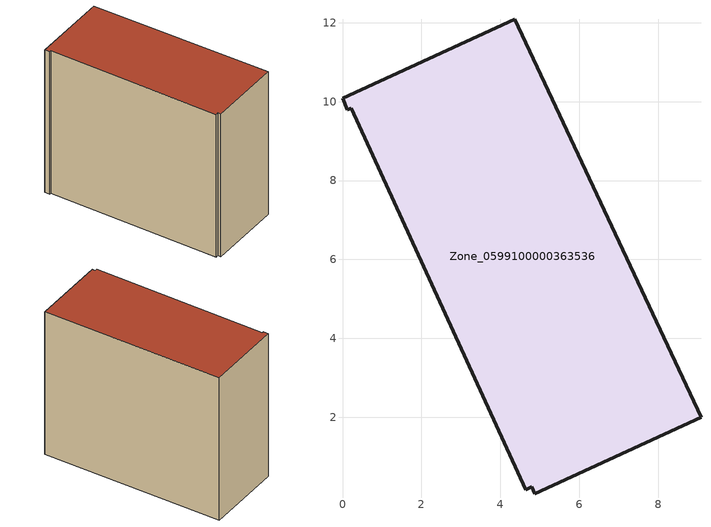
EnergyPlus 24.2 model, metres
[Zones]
Zone_0599100000363536
 floor ground (C_G): 4.79,0.24 4.65,0.17 0.22,9.84 0.12,9.8 0,10.08 4.36,12.08 9.08,2 4.87,0.07 z2.88
 wall outside (C_F): 9.08,2 4.36,12.08 0,10.08 0.12,9.8 0.22,9.84 4.65,0.17 4.79,0.24 4.87,0.07 9.08,2 z2.88:12.31
 roof outside (C_R): 4.65,0.17 4.79,0.24 4.87,0.07 9.08,2 4.36,12.08 0,10.08 0.12,9.8 0.22,9.84 z12.31
[BUILDING]
Pand.0599100000363536: North Axis=0; Terrain=City; Loads Convergence Tolerance Value=0.04; Temperature Convergence Tolerance Value=0.4; Solar Distribution=FullExterior; Maximum Number of Warmup Days=25; Minimum Number of Warmup Days=1
[Site:Location]
Rotterdam.The.Hague.AP_ZH_NLD Design_Conditions: Latitude=51.96; Longitude=4.45; Time Zone=1; Elevation=-4.5
[SITE:GROUNDTEMPERATURE:BUILDINGSURFACE]
18, 18, 18, 18, 18, 18, 18, 18, 18, 18, 18, 18
[MATERIAL] Thermal Absorptance=0.9; Solar Absorptance=0.7; Visible Absorptance=0.7
Name | Roughness | Thickness | Conductivity | Density | Specific Heat
G.TI.1992-2005 | MediumSmooth | 0.15 | 0.06 | 540 | 1210
F.TI.1992-2005 | Rough | 0.3 | 0.12 | 1920 | 840
R.TI.1992-2005 | MediumRough | 0.2 | 0.08 | 1500 | 1000
[CONSTRUCTION]
C_G: G.TI.1992-2005
C_F: F.TI.1992-2005
C_R: R.TI.1992-2005
[ZONE]
Zone_0599100000363536: Type=1; Multiplier=1; Ceiling Height=Autocalculate; Volume=Autocalculate; Floor Area=autocalculate; Part of Total Floor Area=Yes
[ZONEINFILTRATION:DESIGNFLOWRATE]
Infil_Zone_0599100000363536: Zone or ZoneList or Space or SpaceList=Zone_0599100000363536; Schedule=AlwaysOn; Design Flow Rate Calculation Method=Flow/Area; Flow Rate per Floor Area=0.0015; Constant Term Coefficient=1; Temperature Term Coefficient=0; Velocity Term Coefficient=0; Velocity Squared Term Coefficient=0
[HVACTEMPLATE:ZONE:IDEALLOADSAIRSYSTEM]
Zone_0599100000363536: Maximum Heating Supply Air Temperature=50; Minimum Cooling Supply Air Temperature=13; Maximum Heating Supply Air Humidity Ratio=0.0156; Minimum Cooling Supply Air Humidity Ratio=0.0077; Heating Limit=NoLimit; Cooling Limit=NoLimit; Dehumidification Control Type=ConstantSensibleHeatRatio; Cooling Sensible Heat Ratio=0.7; Dehumidification Setpoint=60; Humidification Control Type=None; Humidification Setpoint=30; Outdoor Air Method=None; Outdoor Air Flow Rate per Person=0.00944; Outdoor Air Flow Rate per Zone Floor Area=0; Outdoor Air Flow Rate per Zone=0; Demand Controlled Ventilation Type=None; Outdoor Air Economizer Type=NoEconomizer; Heat Recovery Type=None; Sensible Heat Recovery Effectiveness=0.7; Latent Heat Recovery Effectiveness=0.65
[ZONECONTROL:THERMOSTAT]
ThermostatControl_Zone_0599100000363536: Zone or ZoneList=Zone_0599100000363536; Control Type Schedule=DualSetpointControlType; Control 1=Thermostat_Zone_0599100000363536; Temperature Difference Between Cutout And Setpoint=0
[THERMOSTATSETPOINT:DUALSETPOINT]
Thermostat_Zone_0599100000363536: Heating Setpoint Temperature Schedule=HeatingSetpoint_Zone_0599100000363536; Cooling Setpoint Temperature Schedule=CoolingSetpoint_Zone_0599100000363536
[SCHEDULE:COMPACT]
HeatingSetpoint_Zone_0599100000363536: Through: 12/31, For: AllDays, Until: 24:00, 21
CoolingSetpoint_Zone_0599100000363536: Through: 12/31, For: AllDays, Until: 24:00, 24
DualSetpointControlType: Through: 12/31, For: AllDays, Until: 24:00, 4
AlwaysOn: Through: 12/31, For: AllDays, Until: 24:00, 1
